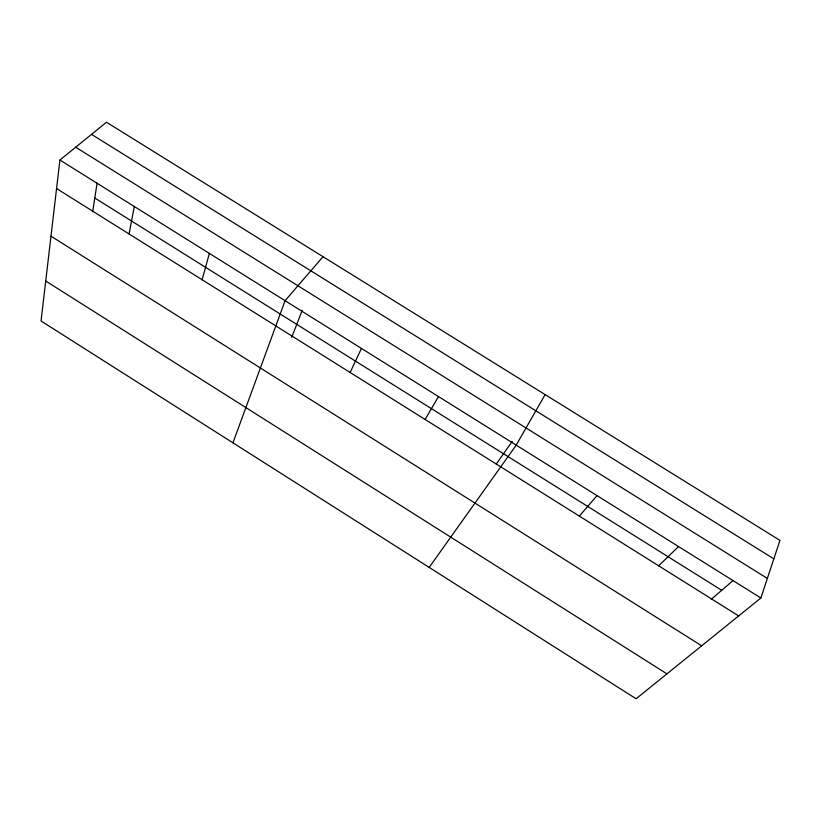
<?xml version="1.0" encoding="UTF-8"?>
<svg xmlns="http://www.w3.org/2000/svg" width="821" height="821" viewBox="0 0 821 821"><rect width="100%" height="100%" fill="white"/><g stroke="black" fill="none" stroke-linecap="round" stroke-linejoin="round"><path stroke-width="1.23" d="M59.912 160.033L41.05 321.001L636.09 698.763L760.882 597.986L779.95 540.392L106.463 122.237L59.912 160.033L760.882 597.986M92.691 211.715L97.104 183.032M129.041 233.964L134.316 206.523M202.12 279.745L209.365 253.402M232.948 442.827L285.072 300.702L323.033 256.696M291.732 337.318L302.231 310.256M350.146 372.498L361.435 348.422M545.123 394.593L516.214 445.115L429.188 567.414M425.124 419.48L438.486 396.553M496.284 464.019L512.191 441.411M579.339 516.101L597.021 495.607M658.637 565.792L678.577 546.56M711.253 599.289L733.235 580.437M91.521 134.367L773.834 558.855M75.706 147.216L767.358 578.436M94.805 198.015L721.731 590.299M56.577 188.553L738.664 615.924M50.994 236.171L701.668 645.799M45.73 281.028L666.929 673.856"/></g></svg>
